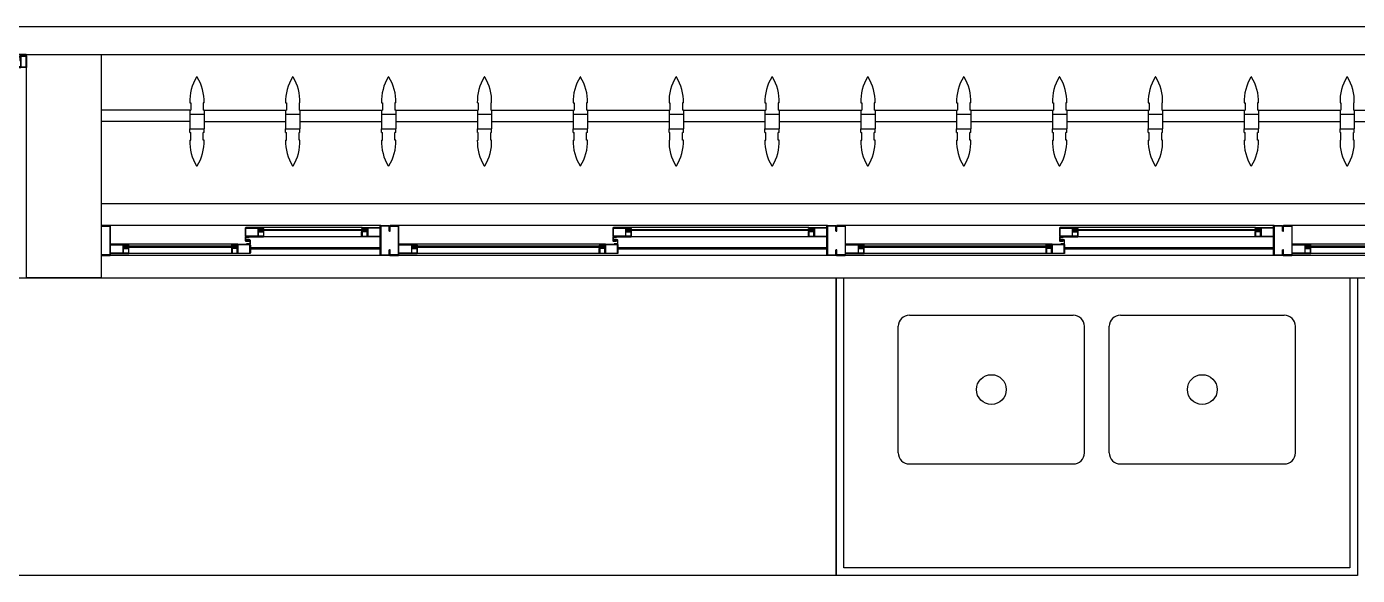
# Model space of a CAD drawing. Header units: millimetres. Extents: x 2128 to 2646, y 1972 to 2207.
# Drawn here: x 2396.461 to 2400.036, y 2052.165 to 2053.64 of the extents above; entities that cross this region are included whole.
import ezdxf

# ---------------------------------------------------------------- set-up
doc = ezdxf.new("R2010")
doc.units = ezdxf.units.MM
for name, color, linetype in [('AR-BANCADAS', 1, 'Continuous'), ('AR-BRISES', 1, 'Continuous'), ('AR-CALÇADA', 1, 'Continuous'), ('AR-ESQ', 1, 'Continuous'), ('AR-ESTC', 3, 'Continuous'), ('AR-PEITORIL', 1, 'Continuous'), ('BC- VISTA', 1, 'Continuous'), ('BC-CUBA', 1, 'Continuous'), ('BR-PAINEL', 1, 'Continuous'), ('BR-SUPORTE', 1, 'Continuous'), ('COZ1', 1, 'Continuous'), ('DT-ESQ-BAGUETE-C', 1, 'Continuous'), ('DT-ESQ-BAGUETE-V', 1, 'Continuous'), ('DT-ESQ-CHAPA DOBRADA-V', 1, 'Continuous'), ('DT-ESQ-PERFIL CADEIRA-C', 2, 'Continuous'), ('DT-ESQ-PERFIL CADEIRA-V', 2, 'Continuous'), ('DT-ESQ-PERFIL U SIMPLES-C', 2, 'Continuous'), ('DT-ESQ-PERFIL U-C', 2, 'Continuous'), ('DT-ESQ-PERFIL U-V', 1, 'Continuous'), ('DT-ESQ-VENEZIANA-C', 1, 'Continuous'), ('DT-ESQ-VENEZIANA-V', 1, 'Continuous'), ('DT-ESQ-VIDRO-C', 2, 'Continuous'), ('DT-TXTMOD', 1, 'Continuous'), ('ibio', 2, 'Continuous')]:
    doc.layers.add(name, color=color, linetype=linetype)
doc.styles.add('S10', font='simplex.shx', dxfattribs={"height": 0.1})

# ---------------------------------------------------------------- blocks, each defined once
blk = doc.blocks.new('EF40-P')
at = {"layer": 'DT-ESQ-BAGUETE-C', "ltscale": 0.1}
for points in [[(1.9015, -0.08), (1.915, -0.08), (1.915, -0.0785), (1.902, -0.0785, -0.414214), (1.9015, -0.078), (1.9015, -0.067, -0.414214), (1.902, -0.0665), (1.915, -0.0665), (1.915, -0.065), (1.9015, -0.065, 0.414214), (1.9, -0.0665), (1.9, -0.0785, 0.414214)], [(2.61, -0.08), (2.5965, -0.08), (2.5965, -0.0785), (2.6095, -0.0785, 0.414214), (2.61, -0.078), (2.61, -0.067, 0.414214), (2.6095, -0.0665), (2.5965, -0.0665), (2.5965, -0.065), (2.61, -0.065, -0.414214), (2.6115, -0.0665), (2.6115, -0.0785, -0.414214)], [(3.1015, -0.08), (3.115, -0.08), (3.115, -0.0785), (3.102, -0.0785, -0.414214), (3.1015, -0.078), (3.1015, -0.067, -0.414214), (3.102, -0.0665), (3.115, -0.0665), (3.115, -0.065), (3.1015, -0.065, 0.414214), (3.1, -0.0665), (3.1, -0.0785, 0.414214)], [(3.81, -0.08), (3.7965, -0.08), (3.7965, -0.0785), (3.8095, -0.0785, 0.414214), (3.81, -0.078), (3.81, -0.067, 0.414214), (3.8095, -0.0665), (3.7965, -0.0665), (3.7965, -0.065), (3.81, -0.065, -0.414214), (3.8115, -0.0665), (3.8115, -0.0785, -0.414214)], [(4.3015, -0.08), (4.315, -0.08), (4.315, -0.0785), (4.302, -0.0785, -0.414214), (4.3015, -0.078), (4.3015, -0.067, -0.414214), (4.302, -0.0665), (4.315, -0.0665), (4.315, -0.065), (4.3015, -0.065, 0.414214), (4.3, -0.0665), (4.3, -0.0785, 0.414214)], [(4.7975, -0.08), (4.784, -0.08), (4.784, -0.0785), (4.797, -0.0785, 0.414214), (4.7975, -0.078), (4.7975, -0.067, 0.414214), (4.797, -0.0665), (4.784, -0.0665), (4.784, -0.065), (4.7975, -0.065, -0.414214), (4.799, -0.0665), (4.799, -0.0785, -0.414214)], [(5.0765, -0.08), (5.09, -0.08), (5.09, -0.0785), (5.077, -0.0785, -0.414214), (5.0765, -0.078), (5.0765, -0.067, -0.414214), (5.077, -0.0665), (5.09, -0.0665), (5.09, -0.065), (5.0765, -0.065, 0.414214), (5.075, -0.0665), (5.075, -0.0785, 0.414214)], [(2.0485, -0.125), (2.035, -0.125), (2.035, -0.1235), (2.048, -0.1235, 0.414214), (2.0485, -0.123), (2.0485, -0.112, 0.414214), (2.048, -0.1115), (2.035, -0.1115), (2.035, -0.11), (2.0485, -0.11, -0.414214), (2.05, -0.1115), (2.05, -0.1235, -0.414214)], [(2.5265, -0.125), (2.54, -0.125), (2.54, -0.1235), (2.527, -0.1235, -0.414214), (2.5265, -0.123), (2.5265, -0.112, -0.414214), (2.527, -0.1115), (2.54, -0.1115), (2.54, -0.11), (2.5265, -0.11, 0.414214), (2.525, -0.1115), (2.525, -0.1235, 0.414214)], [(3.2485, -0.125), (3.235, -0.125), (3.235, -0.1235), (3.248, -0.1235, 0.414214), (3.2485, -0.123), (3.2485, -0.112, 0.414214), (3.248, -0.1115), (3.235, -0.1115), (3.235, -0.11), (3.2485, -0.11, -0.414214), (3.25, -0.1115), (3.25, -0.1235, -0.414214)], [(3.7265, -0.125), (3.74, -0.125), (3.74, -0.1235), (3.727, -0.1235, -0.414214), (3.7265, -0.123), (3.7265, -0.112, -0.414214), (3.727, -0.1115), (3.74, -0.1115), (3.74, -0.11), (3.7265, -0.11, 0.414214), (3.725, -0.1115), (3.725, -0.1235, 0.414214)], [(4.4485, -0.125), (4.435, -0.125), (4.435, -0.1235), (4.448, -0.1235, 0.414214), (4.4485, -0.123), (4.4485, -0.112, 0.414214), (4.448, -0.1115), (4.435, -0.1115), (4.435, -0.11), (4.4485, -0.11, -0.414214), (4.45, -0.1115), (4.45, -0.1235, -0.414214)], [(4.714, -0.125), (4.7275, -0.125), (4.7275, -0.1235), (4.7145, -0.1235, -0.414214), (4.714, -0.123), (4.714, -0.112, -0.414214), (4.7145, -0.1115), (4.7275, -0.1115), (4.7275, -0.11), (4.714, -0.11, 0.414214), (4.7125, -0.1115), (4.7125, -0.1235, 0.414214)]]:
    blk.add_lwpolyline(points, format="xyb", close=True, dxfattribs=at)
at = {"layer": 'DT-ESQ-BAGUETE-V', "ltscale": 0.1}
for p, q in [((1.41, -0.065), (1.9015, -0.065)), ((2.61, -0.065), (3.1015, -0.065)), ((3.81, -0.065), (4.3015, -0.065)), ((4.7975, -0.065), (5.0765, -0.065)), ((2.0485, -0.11), (2.5265, -0.11)), ((3.2485, -0.11), (3.7265, -0.11)), ((4.4485, -0.11), (4.714, -0.11))]:
    blk.add_line(p, q, dxfattribs=at)
at = {"layer": 'DT-ESQ-CHAPA DOBRADA-V', "ltscale": 0.1}
for p, q in [((2, -0.077), (2.5615, -0.077)), ((2, -0.08), (2.5615, -0.08)), ((3.2, -0.077), (3.7615, -0.077)), ((3.2, -0.08), (3.7615, -0.08)), ((4.4, -0.077), (4.749, -0.077)), ((4.4, -0.08), (4.749, -0.08))]:
    blk.add_line(p, q, dxfattribs=at)
at = {"layer": 'DT-ESQ-PERFIL CADEIRA-C', "ltscale": 0.1}
for p, q in [((1.95, -0.0885), (1.9015, -0.0885)), ((2.5635, -0.0885), (2.61, -0.0885)), ((3.15, -0.0885), (3.1015, -0.0885)), ((3.7635, -0.0885), (3.81, -0.0885)), ((4.35, -0.0885), (4.3015, -0.0885)), ((4.751, -0.0885), (4.7975, -0.0885)), ((5.125, -0.0885), (5.0765, -0.0885)), ((2, -0.1335), (2.0485, -0.1335)), ((2.573, -0.1335), (2.5265, -0.1335)), ((3.2, -0.1335), (3.2485, -0.1335)), ((3.773, -0.1335), (3.7265, -0.1335)), ((4.4, -0.1335), (4.4485, -0.1335)), ((4.7605, -0.1335), (4.714, -0.1335))]:
    blk.add_line(p, q, dxfattribs=at)
for points in [[(1.9015, -0.09), (1.95, -0.09), (1.95, -0.0885), (1.915, -0.0885, 0.198912), (1.9161, -0.0881, 0.198913), (1.9165, -0.087), (1.9165, -0.067, -0.414214), (1.917, -0.0665), (1.95, -0.0665), (1.95, -0.065), (1.9165, -0.065, 0.414214), (1.915, -0.0665), (1.915, -0.0785), (1.915, -0.08), (1.915, -0.087), (1.9015, -0.087, 1)], [(2.61, -0.087, -1), (2.61, -0.09), (2.5635, -0.09, -0.414214), (2.5615, -0.088), (2.5615, -0.067, -0.414214), (2.5635, -0.065), (2.595, -0.065, -0.414214), (2.5965, -0.0665), (2.5965, -0.087)], [(2.5965, -0.0885, -0.198913), (2.5954, -0.0881, -0.198913), (2.595, -0.087), (2.595, -0.067, 0.414214), (2.5945, -0.0665), (2.5635, -0.0665, 0.414214), (2.563, -0.067), (2.563, -0.088, 0.414214), (2.5635, -0.0885)], [(3.1015, -0.09), (3.15, -0.09), (3.15, -0.0885), (3.115, -0.0885, 0.198912), (3.1161, -0.0881, 0.198913), (3.1165, -0.087), (3.1165, -0.067, -0.414214), (3.117, -0.0665), (3.15, -0.0665), (3.15, -0.065), (3.1165, -0.065, 0.414214), (3.115, -0.0665), (3.115, -0.0785), (3.115, -0.08), (3.115, -0.087), (3.1015, -0.087, 1)], [(3.81, -0.087, -1), (3.81, -0.09), (3.7635, -0.09, -0.414214), (3.7615, -0.088), (3.7615, -0.067, -0.414214), (3.7635, -0.065), (3.795, -0.065, -0.414214), (3.7965, -0.0665), (3.7965, -0.087)], [(3.7965, -0.0885, -0.198913), (3.7954, -0.0881, -0.198913), (3.795, -0.087), (3.795, -0.067, 0.414214), (3.7945, -0.0665), (3.7635, -0.0665, 0.414214), (3.763, -0.067), (3.763, -0.088, 0.414214), (3.7635, -0.0885)], [(4.3015, -0.09), (4.35, -0.09), (4.35, -0.0885), (4.315, -0.0885, 0.198912), (4.3161, -0.0881, 0.198913), (4.3165, -0.087), (4.3165, -0.067, -0.414214), (4.317, -0.0665), (4.35, -0.0665), (4.35, -0.065), (4.3165, -0.065, 0.414214), (4.315, -0.0665), (4.315, -0.0785), (4.315, -0.08), (4.315, -0.087), (4.3015, -0.087, 1)], [(4.7975, -0.087, -1), (4.7975, -0.09), (4.751, -0.09, -0.414214), (4.749, -0.088), (4.749, -0.067, -0.414214), (4.751, -0.065), (4.7825, -0.065, -0.414214), (4.784, -0.0665), (4.784, -0.087)], [(4.784, -0.0885, -0.198913), (4.7829, -0.0881, -0.198913), (4.7825, -0.087), (4.7825, -0.067, 0.414214), (4.782, -0.0665), (4.751, -0.0665, 0.414214), (4.7505, -0.067), (4.7505, -0.088, 0.414214), (4.751, -0.0885)], [(5.0765, -0.09), (5.125, -0.09), (5.125, -0.0885), (5.09, -0.0885, 0.198912), (5.0911, -0.0881, 0.198913), (5.0915, -0.087), (5.0915, -0.067, -0.414214), (5.092, -0.0665), (5.125, -0.0665), (5.125, -0.065), (5.0915, -0.065, 0.414214), (5.09, -0.0665), (5.09, -0.0785), (5.09, -0.08), (5.09, -0.087), (5.0765, -0.087, 1)], [(2.0485, -0.135), (2, -0.135), (2, -0.1335), (2.035, -0.1335, -0.198912), (2.0339, -0.1331, -0.198913), (2.0335, -0.132), (2.0335, -0.112, 0.414214), (2.033, -0.1115), (2, -0.1115), (2, -0.11), (2.0335, -0.11, -0.414214), (2.035, -0.1115), (2.035, -0.1235), (2.035, -0.125), (2.035, -0.132), (2.0485, -0.132, -1)], [(2.5265, -0.132, 1), (2.5265, -0.135), (2.573, -0.135, 0.414214), (2.575, -0.133), (2.575, -0.112, 0.414214), (2.573, -0.11), (2.5415, -0.11, 0.414214), (2.54, -0.1115), (2.54, -0.132)], [(2.54, -0.1335, 0.198913), (2.5411, -0.1331, 0.198913), (2.5415, -0.132), (2.5415, -0.112, -0.414214), (2.542, -0.1115), (2.573, -0.1115, -0.414214), (2.5735, -0.112), (2.5735, -0.133, -0.414214), (2.573, -0.1335)], [(3.2485, -0.135), (3.2, -0.135), (3.2, -0.1335), (3.235, -0.1335, -0.198912), (3.2339, -0.1331, -0.198913), (3.2335, -0.132), (3.2335, -0.112, 0.414214), (3.233, -0.1115), (3.2, -0.1115), (3.2, -0.11), (3.2335, -0.11, -0.414214), (3.235, -0.1115), (3.235, -0.1235), (3.235, -0.125), (3.235, -0.132), (3.2485, -0.132, -1)], [(3.7265, -0.132, 1), (3.7265, -0.135), (3.773, -0.135, 0.414214), (3.775, -0.133), (3.775, -0.112, 0.414214), (3.773, -0.11), (3.7415, -0.11, 0.414214), (3.74, -0.1115), (3.74, -0.132)], [(3.74, -0.1335, 0.198913), (3.7411, -0.1331, 0.198913), (3.7415, -0.132), (3.7415, -0.112, -0.414214), (3.742, -0.1115), (3.773, -0.1115, -0.414214), (3.7735, -0.112), (3.7735, -0.133, -0.414214), (3.773, -0.1335)], [(4.4485, -0.135), (4.4, -0.135), (4.4, -0.1335), (4.435, -0.1335, -0.198912), (4.4339, -0.1331, -0.198913), (4.4335, -0.132), (4.4335, -0.112, 0.414214), (4.433, -0.1115), (4.4, -0.1115), (4.4, -0.11), (4.4335, -0.11, -0.414214), (4.435, -0.1115), (4.435, -0.1235), (4.435, -0.125), (4.435, -0.132), (4.4485, -0.132, -1)], [(4.714, -0.132, 1), (4.714, -0.135), (4.7605, -0.135, 0.414214), (4.7625, -0.133), (4.7625, -0.112, 0.414214), (4.7605, -0.11), (4.729, -0.11, 0.414214), (4.7275, -0.1115), (4.7275, -0.132)], [(4.7275, -0.1335, 0.198913), (4.7286, -0.1331, 0.198913), (4.729, -0.132), (4.729, -0.112, -0.414214), (4.7295, -0.1115), (4.7605, -0.1115, -0.414214), (4.761, -0.112), (4.761, -0.133, -0.414214), (4.7605, -0.1335)]]:
    blk.add_lwpolyline(points, format="xyb", close=True, dxfattribs=at)
at = {"layer": 'DT-ESQ-PERFIL CADEIRA-V', "ltscale": 0.1}
for p, q in [((1.395, -0.09), (1.9015, -0.09)), ((2.595, -0.09), (3.1015, -0.09)), ((3.795, -0.09), (4.3015, -0.09)), ((4.7825, -0.09), (5.0765, -0.09)), ((2.0485, -0.135), (2.5265, -0.135)), ((3.2485, -0.135), (3.7265, -0.135)), ((4.4485, -0.135), (4.714, -0.135))]:
    blk.add_line(p, q, dxfattribs=at)
at = {"layer": 'DT-ESQ-PERFIL U SIMPLES-C', "ltscale": 0.1}
for points in [[(2.5635, -0.102), (2.5715, -0.102), (2.5715, -0.1005), (2.5635, -0.1005, -0.414214), (2.563, -0.1), (2.563, -0.092, -0.414214), (2.5635, -0.0915), (2.5715, -0.0915), (2.5715, -0.09), (2.5635, -0.09, 0.414214), (2.5615, -0.092), (2.5615, -0.1, 0.414214)], [(2.573, -0.098), (2.565, -0.098), (2.565, -0.0995), (2.573, -0.0995, -0.414214), (2.5735, -0.1), (2.5735, -0.108, -0.414214), (2.573, -0.1085), (2.565, -0.1085), (2.565, -0.11), (2.573, -0.11, 0.414214), (2.575, -0.108), (2.575, -0.1, 0.414214)], [(3.7635, -0.102), (3.7715, -0.102), (3.7715, -0.1005), (3.7635, -0.1005, -0.414214), (3.763, -0.1), (3.763, -0.092, -0.414214), (3.7635, -0.0915), (3.7715, -0.0915), (3.7715, -0.09), (3.7635, -0.09, 0.414214), (3.7615, -0.092), (3.7615, -0.1, 0.414214)], [(3.773, -0.098), (3.765, -0.098), (3.765, -0.0995), (3.773, -0.0995, -0.414214), (3.7735, -0.1), (3.7735, -0.108, -0.414214), (3.773, -0.1085), (3.765, -0.1085), (3.765, -0.11), (3.773, -0.11, 0.414214), (3.775, -0.108), (3.775, -0.1, 0.414214)], [(4.751, -0.102), (4.759, -0.102), (4.759, -0.1005), (4.751, -0.1005, -0.414214), (4.7505, -0.1), (4.7505, -0.092, -0.414214), (4.751, -0.0915), (4.759, -0.0915), (4.759, -0.09), (4.751, -0.09, 0.414214), (4.749, -0.092), (4.749, -0.1, 0.414214)], [(4.7605, -0.098), (4.7525, -0.098), (4.7525, -0.0995), (4.7605, -0.0995, -0.414214), (4.761, -0.1), (4.761, -0.108, -0.414214), (4.7605, -0.1085), (4.7525, -0.1085), (4.7525, -0.11), (4.7605, -0.11, 0.414214), (4.7625, -0.108), (4.7625, -0.1, 0.414214)]]:
    blk.add_lwpolyline(points, format="xyb", close=True, dxfattribs=at)
at = {"layer": 'DT-ESQ-PERFIL U-C', "ltscale": 0.1}
for points in [[(1.975, -0.0615, 0.414214), (1.9735, -0.06), (1.9515, -0.06, 0.414214), (1.95, -0.0615), (1.95, -0.1385, 0.414214), (1.9515, -0.14), (1.9735, -0.14, 0.414214), (1.975, -0.1385), (1.975, -0.125), (1.9735, -0.125), (1.9735, -0.138, -0.414214), (1.973, -0.1385), (1.952, -0.1385, -0.414214), (1.9515, -0.138), (1.9515, -0.062, -0.414214), (1.952, -0.0615), (1.973, -0.0615, -0.414214), (1.9735, -0.062), (1.9735, -0.075), (1.975, -0.075)], [(1.975, -0.0615, -0.414214), (1.9765, -0.06), (1.9985, -0.06, -0.414214), (2, -0.0615), (2, -0.1385, -0.414214), (1.9985, -0.14), (1.9765, -0.14, -0.414214), (1.975, -0.1385), (1.975, -0.125), (1.9765, -0.125), (1.9765, -0.138, 0.414214), (1.977, -0.1385), (1.998, -0.1385, 0.414214), (1.9985, -0.138), (1.9985, -0.062, 0.414214), (1.998, -0.0615), (1.977, -0.0615, 0.414214), (1.9765, -0.062), (1.9765, -0.075), (1.975, -0.075)], [(3.175, -0.0615, 0.414214), (3.1735, -0.06), (3.1515, -0.06, 0.414214), (3.15, -0.0615), (3.15, -0.1385, 0.414214), (3.1515, -0.14), (3.1735, -0.14, 0.414214), (3.175, -0.1385), (3.175, -0.125), (3.1735, -0.125), (3.1735, -0.138, -0.414214), (3.173, -0.1385), (3.152, -0.1385, -0.414214), (3.1515, -0.138), (3.1515, -0.062, -0.414214), (3.152, -0.0615), (3.173, -0.0615, -0.414214), (3.1735, -0.062), (3.1735, -0.075), (3.175, -0.075)], [(3.175, -0.0615, -0.414214), (3.1765, -0.06), (3.1985, -0.06, -0.414214), (3.2, -0.0615), (3.2, -0.1385, -0.414214), (3.1985, -0.14), (3.1765, -0.14, -0.414214), (3.175, -0.1385), (3.175, -0.125), (3.1765, -0.125), (3.1765, -0.138, 0.414214), (3.177, -0.1385), (3.198, -0.1385, 0.414214), (3.1985, -0.138), (3.1985, -0.062, 0.414214), (3.198, -0.0615), (3.177, -0.0615, 0.414214), (3.1765, -0.062), (3.1765, -0.075), (3.175, -0.075)], [(4.375, -0.0615, 0.414214), (4.3735, -0.06), (4.3515, -0.06, 0.414214), (4.35, -0.0615), (4.35, -0.1385, 0.414214), (4.3515, -0.14), (4.3735, -0.14, 0.414214), (4.375, -0.1385), (4.375, -0.125), (4.3735, -0.125), (4.3735, -0.138, -0.414214), (4.373, -0.1385), (4.352, -0.1385, -0.414214), (4.3515, -0.138), (4.3515, -0.062, -0.414214), (4.352, -0.0615), (4.373, -0.0615, -0.414214), (4.3735, -0.062), (4.3735, -0.075), (4.375, -0.075)], [(4.375, -0.0615, -0.414214), (4.3765, -0.06), (4.3985, -0.06, -0.414214), (4.4, -0.0615), (4.4, -0.1385, -0.414214), (4.3985, -0.14), (4.3765, -0.14, -0.414214), (4.375, -0.1385), (4.375, -0.125), (4.3765, -0.125), (4.3765, -0.138, 0.414214), (4.377, -0.1385), (4.398, -0.1385, 0.414214), (4.3985, -0.138), (4.3985, -0.062, 0.414214), (4.398, -0.0615), (4.377, -0.0615, 0.414214), (4.3765, -0.062), (4.3765, -0.075), (4.375, -0.075)], [(5.15, -0.0615, 0.414214), (5.1485, -0.06), (5.1265, -0.06, 0.414214), (5.125, -0.0615), (5.125, -0.1385, 0.414214), (5.1265, -0.14), (5.1485, -0.14, 0.414214), (5.15, -0.1385), (5.15, -0.125), (5.1485, -0.125), (5.1485, -0.138, -0.414214), (5.148, -0.1385), (5.127, -0.1385, -0.414214), (5.1265, -0.138), (5.1265, -0.062, -0.414214), (5.127, -0.0615), (5.148, -0.0615, -0.414214), (5.1485, -0.062), (5.1485, -0.075), (5.15, -0.075)]]:
    blk.add_lwpolyline(points, format="xyb", close=True, dxfattribs=at)
at = {"layer": 'DT-ESQ-PERFIL U-V', "ltscale": 0.1}
for p, q in [((0.7985, -0.06), (1.9515, -0.06)), ((1.9985, -0.06), (3.1515, -0.06)), ((3.1985, -0.06), (4.3515, -0.06)), ((4.3985, -0.06), (5.1265, -0.06)), ((0.7985, -0.14), (1.9515, -0.14)), ((1.9985, -0.14), (3.1515, -0.14)), ((3.1985, -0.14), (4.3515, -0.14)), ((4.3985, -0.14), (5.1265, -0.14))]:
    blk.add_line(p, q, dxfattribs=at)
at = {"layer": 'DT-ESQ-VIDRO-C', "ltscale": 0.1}
for points in [[(1.9125, -0.085), (1.9125, -0.082), (1.399, -0.082), (1.399, -0.085)], [(3.1125, -0.085), (3.1125, -0.082), (2.599, -0.082), (2.599, -0.085)], [(4.3125, -0.085), (4.3125, -0.082), (3.799, -0.082), (3.799, -0.085)], [(5.0875, -0.085), (5.0875, -0.082), (4.7865, -0.082), (4.7865, -0.085)], [(2.038, -0.13), (2.038, -0.127), (2.537, -0.127), (2.537, -0.13)], [(3.238, -0.13), (3.238, -0.127), (3.737, -0.127), (3.737, -0.13)], [(4.438, -0.13), (4.438, -0.127), (4.7245, -0.127), (4.7245, -0.13)]]:
    blk.add_lwpolyline(points, close=True, dxfattribs=at)
at = {"layer": 'DT-TXTMOD', "ltscale": 0.1, "style": 'S10', "flags": 3}
for tag, p in [('M01', (0.025, -0.28)), ('M02', (0.3253, -0.28)), ('M03', (0.627, -0.28)), ('M04', (0.9288, -0.28)), ('M05', (1.2306, -0.28)), ('M06', (1.5323, -0.28)), ('M07', (1.8341, -0.28)), ('M08', (2.1359, -0.28)), ('M09', (2.4376, -0.28)), ('M10', (2.7394, -0.28)), ('M11', (3.0412, -0.28)), ('M12', (3.3429, -0.28)), ('M13', (3.6447, -0.28)), ('M14', (3.9464, -0.28)), ('M15', (4.2482, -0.28)), ('M16', (4.55, -0.28)), ('M17', (4.8517, -0.28))]:
    blk.add_attdef(tag, p, '', height=0.1, dxfattribs=at)
blk = doc.blocks.new('BR-MODULO8')
at = {"layer": 'BR-PAINEL'}
for p, q in [((-4.9117, 0.27), (-4.9092, 0.27)), ((-4.9092, 0.27), (-4.9092, 0.25)), ((-4.8758, 0.27), (-4.8758, 0.25)), ((-4.8733, 0.27), (-4.8758, 0.27)), ((-4.6542, 0.27), (-4.6517, 0.27)), ((-4.6517, 0.27), (-4.6517, 0.25)), ((-4.6183, 0.27), (-4.6183, 0.25)), ((-4.6158, 0.27), (-4.6183, 0.27)), ((-4.3967, 0.27), (-4.3942, 0.27)), ((-4.3942, 0.27), (-4.3942, 0.25)), ((-4.3608, 0.27), (-4.3608, 0.25)), ((-4.3583, 0.27), (-4.3608, 0.27)), ((-4.1392, 0.27), (-4.1367, 0.27)), ((-4.1367, 0.27), (-4.1367, 0.25)), ((-4.1033, 0.27), (-4.1033, 0.25)), ((-4.1008, 0.27), (-4.1033, 0.27)), ((-3.8817, 0.27), (-3.8792, 0.27)), ((-3.8792, 0.27), (-3.8792, 0.25)), ((-3.8458, 0.27), (-3.8458, 0.25)), ((-3.8433, 0.27), (-3.8458, 0.27)), ((-3.6242, 0.27), (-3.6217, 0.27)), ((-3.6217, 0.27), (-3.6217, 0.25)), ((-3.5883, 0.27), (-3.5883, 0.25)), ((-3.5858, 0.27), (-3.5883, 0.27)), ((-3.3667, 0.27), (-3.3642, 0.27)), ((-3.3642, 0.27), (-3.3642, 0.25)), ((-3.3308, 0.27), (-3.3308, 0.25)), ((-3.3283, 0.27), (-3.3308, 0.27)), ((-3.1092, 0.27), (-3.1067, 0.27)), ((-3.1067, 0.27), (-3.1067, 0.25)), ((-3.0733, 0.27), (-3.0733, 0.25)), ((-3.0708, 0.27), (-3.0733, 0.27)), ((-2.8517, 0.27), (-2.8492, 0.27)), ((-2.8492, 0.27), (-2.8492, 0.25)), ((-2.8158, 0.27), (-2.8158, 0.25)), ((-2.8133, 0.27), (-2.8158, 0.27)), ((-2.5942, 0.27), (-2.5917, 0.27)), ((-2.5917, 0.27), (-2.5917, 0.25)), ((-2.5583, 0.27), (-2.5583, 0.25)), ((-2.5558, 0.27), (-2.5583, 0.27)), ((-2.3367, 0.27), (-2.3342, 0.27)), ((-2.3342, 0.27), (-2.3342, 0.25)), ((-2.3008, 0.27), (-2.3008, 0.25)), ((-2.2983, 0.27), (-2.3008, 0.27)), ((-2.0792, 0.27), (-2.0767, 0.27)), ((-2.0767, 0.27), (-2.0767, 0.25)), ((-2.0433, 0.27), (-2.0433, 0.25)), ((-2.0408, 0.27), (-2.0433, 0.27)), ((-1.8217, 0.27), (-1.8192, 0.27)), ((-1.8192, 0.27), (-1.8192, 0.25)), ((-1.7858, 0.27), (-1.7858, 0.25)), ((-1.7833, 0.27), (-1.7858, 0.27)), ((-4.9117, 0.25), (-4.9117, 0.24)), ((-4.9117, 0.25), (-4.9092, 0.25)), ((-4.9117, 0.24), (-4.8733, 0.24)), ((-4.9117, 0.24), (-4.9117, 0.2)), ((-4.8733, 0.25), (-4.8758, 0.25)), ((-4.8733, 0.25), (-4.8733, 0.24)), ((-4.8733, 0.24), (-4.8733, 0.2)), ((-4.6542, 0.25), (-4.6542, 0.24)), ((-4.6542, 0.25), (-4.6517, 0.25)), ((-4.6542, 0.24), (-4.6158, 0.24)), ((-4.6542, 0.24), (-4.6542, 0.2)), ((-4.6158, 0.25), (-4.6183, 0.25)), ((-4.6158, 0.25), (-4.6158, 0.24)), ((-4.6158, 0.24), (-4.6158, 0.2)), ((-4.3967, 0.25), (-4.3967, 0.24)), ((-4.3967, 0.25), (-4.3942, 0.25)), ((-4.3967, 0.24), (-4.3583, 0.24)), ((-4.3967, 0.24), (-4.3967, 0.2)), ((-4.3583, 0.25), (-4.3608, 0.25)), ((-4.3583, 0.25), (-4.3583, 0.24)), ((-4.3583, 0.24), (-4.3583, 0.2)), ((-4.1392, 0.25), (-4.1392, 0.24)), ((-4.1392, 0.25), (-4.1367, 0.25)), ((-4.1392, 0.24), (-4.1008, 0.24)), ((-4.1392, 0.24), (-4.1392, 0.2)), ((-4.1008, 0.25), (-4.1033, 0.25)), ((-4.1008, 0.25), (-4.1008, 0.24)), ((-4.1008, 0.24), (-4.1008, 0.2)), ((-3.8817, 0.25), (-3.8817, 0.24)), ((-3.8817, 0.25), (-3.8792, 0.25)), ((-3.8817, 0.24), (-3.8433, 0.24)), ((-3.8817, 0.24), (-3.8817, 0.2)), ((-3.8433, 0.25), (-3.8458, 0.25)), ((-3.8433, 0.25), (-3.8433, 0.24)), ((-3.8433, 0.24), (-3.8433, 0.2)), ((-3.6242, 0.25), (-3.6242, 0.24)), ((-3.6242, 0.25), (-3.6217, 0.25)), ((-3.6242, 0.24), (-3.5858, 0.24)), ((-3.6242, 0.24), (-3.6242, 0.2)), ((-3.5858, 0.25), (-3.5883, 0.25)), ((-3.5858, 0.25), (-3.5858, 0.24)), ((-3.5858, 0.24), (-3.5858, 0.2)), ((-3.3667, 0.25), (-3.3667, 0.24)), ((-3.3667, 0.25), (-3.3642, 0.25)), ((-3.3667, 0.24), (-3.3283, 0.24)), ((-3.3667, 0.24), (-3.3667, 0.2)), ((-3.3283, 0.25), (-3.3308, 0.25)), ((-3.3283, 0.25), (-3.3283, 0.24)), ((-3.3283, 0.24), (-3.3283, 0.2)), ((-3.1092, 0.25), (-3.1092, 0.24)), ((-3.1092, 0.25), (-3.1067, 0.25)), ((-3.1092, 0.24), (-3.0708, 0.24)), ((-3.1092, 0.24), (-3.1092, 0.2)), ((-3.0708, 0.25), (-3.0733, 0.25)), ((-3.0708, 0.25), (-3.0708, 0.24)), ((-3.0708, 0.24), (-3.0708, 0.2)), ((-2.8517, 0.25), (-2.8517, 0.24)), ((-2.8517, 0.25), (-2.8492, 0.25)), ((-2.8517, 0.24), (-2.8133, 0.24)), ((-2.8517, 0.24), (-2.8517, 0.2)), ((-2.8133, 0.25), (-2.8158, 0.25)), ((-2.8133, 0.25), (-2.8133, 0.24)), ((-2.8133, 0.24), (-2.8133, 0.2)), ((-2.5942, 0.25), (-2.5942, 0.24)), ((-2.5942, 0.25), (-2.5917, 0.25)), ((-2.5942, 0.24), (-2.5558, 0.24)), ((-2.5942, 0.24), (-2.5942, 0.2)), ((-2.5558, 0.25), (-2.5583, 0.25)), ((-2.5558, 0.25), (-2.5558, 0.24)), ((-2.5558, 0.24), (-2.5558, 0.2)), ((-2.3367, 0.25), (-2.3367, 0.24)), ((-2.3367, 0.25), (-2.3342, 0.25)), ((-2.3367, 0.24), (-2.2983, 0.24)), ((-2.3367, 0.24), (-2.3367, 0.2)), ((-2.2983, 0.25), (-2.3008, 0.25)), ((-2.2983, 0.25), (-2.2983, 0.24)), ((-2.2983, 0.24), (-2.2983, 0.2)), ((-2.0792, 0.25), (-2.0792, 0.24)), ((-2.0792, 0.25), (-2.0767, 0.25)), ((-2.0792, 0.24), (-2.0408, 0.24)), ((-2.0792, 0.24), (-2.0792, 0.2)), ((-2.0408, 0.25), (-2.0433, 0.25)), ((-2.0408, 0.25), (-2.0408, 0.24)), ((-2.0408, 0.24), (-2.0408, 0.2)), ((-1.8217, 0.25), (-1.8217, 0.24)), ((-1.8217, 0.25), (-1.8192, 0.25)), ((-1.8217, 0.24), (-1.7833, 0.24)), ((-1.8217, 0.24), (-1.8217, 0.2)), ((-1.7833, 0.25), (-1.7858, 0.25)), ((-1.7833, 0.25), (-1.7833, 0.24)), ((-1.7833, 0.24), (-1.7833, 0.2)), ((-4.9117, 0.2), (-4.8733, 0.2)), ((-4.9117, 0.19), (-4.9117, 0.2)), ((-4.9117, 0.19), (-4.9092, 0.19)), ((-4.9092, 0.17), (-4.9092, 0.19)), ((-4.8733, 0.19), (-4.8758, 0.19)), ((-4.8758, 0.17), (-4.8758, 0.19)), ((-4.8733, 0.19), (-4.8733, 0.2)), ((-4.6542, 0.2), (-4.6158, 0.2)), ((-4.6542, 0.19), (-4.6542, 0.2)), ((-4.6542, 0.19), (-4.6517, 0.19)), ((-4.6517, 0.17), (-4.6517, 0.19)), ((-4.6158, 0.19), (-4.6183, 0.19)), ((-4.6183, 0.17), (-4.6183, 0.19)), ((-4.6158, 0.19), (-4.6158, 0.2)), ((-4.3967, 0.2), (-4.3583, 0.2)), ((-4.3967, 0.19), (-4.3967, 0.2)), ((-4.3967, 0.19), (-4.3942, 0.19)), ((-4.3942, 0.17), (-4.3942, 0.19)), ((-4.3583, 0.19), (-4.3608, 0.19)), ((-4.3608, 0.17), (-4.3608, 0.19)), ((-4.3583, 0.19), (-4.3583, 0.2)), ((-4.1392, 0.2), (-4.1008, 0.2)), ((-4.1392, 0.19), (-4.1392, 0.2)), ((-4.1392, 0.19), (-4.1367, 0.19)), ((-4.1367, 0.17), (-4.1367, 0.19)), ((-4.1008, 0.19), (-4.1033, 0.19)), ((-4.1033, 0.17), (-4.1033, 0.19)), ((-4.1008, 0.19), (-4.1008, 0.2)), ((-3.8817, 0.2), (-3.8433, 0.2)), ((-3.8817, 0.19), (-3.8817, 0.2)), ((-3.8817, 0.19), (-3.8792, 0.19)), ((-3.8792, 0.17), (-3.8792, 0.19)), ((-3.8433, 0.19), (-3.8458, 0.19)), ((-3.8458, 0.17), (-3.8458, 0.19)), ((-3.8433, 0.19), (-3.8433, 0.2)), ((-3.6242, 0.2), (-3.5858, 0.2)), ((-3.6242, 0.19), (-3.6242, 0.2)), ((-3.6242, 0.19), (-3.6217, 0.19)), ((-3.6217, 0.17), (-3.6217, 0.19)), ((-3.5858, 0.19), (-3.5883, 0.19)), ((-3.5883, 0.17), (-3.5883, 0.19)), ((-3.5858, 0.19), (-3.5858, 0.2)), ((-3.3667, 0.2), (-3.3283, 0.2)), ((-3.3667, 0.19), (-3.3667, 0.2)), ((-3.3667, 0.19), (-3.3642, 0.19)), ((-3.3642, 0.17), (-3.3642, 0.19)), ((-3.3283, 0.19), (-3.3308, 0.19)), ((-3.3308, 0.17), (-3.3308, 0.19)), ((-3.3283, 0.19), (-3.3283, 0.2)), ((-3.1092, 0.2), (-3.0708, 0.2)), ((-3.1092, 0.19), (-3.1092, 0.2)), ((-3.1092, 0.19), (-3.1067, 0.19)), ((-3.1067, 0.17), (-3.1067, 0.19)), ((-3.0708, 0.19), (-3.0733, 0.19)), ((-3.0733, 0.17), (-3.0733, 0.19)), ((-3.0708, 0.19), (-3.0708, 0.2)), ((-2.8517, 0.2), (-2.8133, 0.2)), ((-2.8517, 0.19), (-2.8517, 0.2)), ((-2.8517, 0.19), (-2.8492, 0.19)), ((-2.8492, 0.17), (-2.8492, 0.19)), ((-2.8133, 0.19), (-2.8158, 0.19)), ((-2.8158, 0.17), (-2.8158, 0.19)), ((-2.8133, 0.19), (-2.8133, 0.2)), ((-2.5942, 0.2), (-2.5558, 0.2)), ((-2.5942, 0.19), (-2.5942, 0.2)), ((-2.5942, 0.19), (-2.5917, 0.19)), ((-2.5917, 0.17), (-2.5917, 0.19)), ((-2.5558, 0.19), (-2.5583, 0.19)), ((-2.5583, 0.17), (-2.5583, 0.19)), ((-2.5558, 0.19), (-2.5558, 0.2)), ((-2.3367, 0.2), (-2.2983, 0.2)), ((-2.3367, 0.19), (-2.3367, 0.2)), ((-2.3367, 0.19), (-2.3342, 0.19)), ((-2.3342, 0.17), (-2.3342, 0.19)), ((-2.2983, 0.19), (-2.3008, 0.19)), ((-2.3008, 0.17), (-2.3008, 0.19)), ((-2.2983, 0.19), (-2.2983, 0.2)), ((-2.0792, 0.2), (-2.0408, 0.2)), ((-2.0792, 0.19), (-2.0792, 0.2)), ((-2.0792, 0.19), (-2.0767, 0.19)), ((-2.0767, 0.17), (-2.0767, 0.19)), ((-2.0408, 0.19), (-2.0433, 0.19)), ((-2.0433, 0.17), (-2.0433, 0.19)), ((-2.0408, 0.19), (-2.0408, 0.2)), ((-1.8217, 0.2), (-1.7833, 0.2)), ((-1.8217, 0.19), (-1.8217, 0.2)), ((-1.8217, 0.19), (-1.8192, 0.19)), ((-1.8192, 0.17), (-1.8192, 0.19)), ((-1.7833, 0.19), (-1.7858, 0.19)), ((-1.7858, 0.17), (-1.7858, 0.19)), ((-1.7833, 0.19), (-1.7833, 0.2)), ((-4.9117, 0.17), (-4.9092, 0.17)), ((-4.8733, 0.17), (-4.8758, 0.17)), ((-4.6542, 0.17), (-4.6517, 0.17)), ((-4.6158, 0.17), (-4.6183, 0.17)), ((-4.3967, 0.17), (-4.3942, 0.17)), ((-4.3583, 0.17), (-4.3608, 0.17)), ((-4.1392, 0.17), (-4.1367, 0.17)), ((-4.1008, 0.17), (-4.1033, 0.17)), ((-3.8817, 0.17), (-3.8792, 0.17)), ((-3.8433, 0.17), (-3.8458, 0.17)), ((-3.6242, 0.17), (-3.6217, 0.17)), ((-3.5858, 0.17), (-3.5883, 0.17)), ((-3.3667, 0.17), (-3.3642, 0.17)), ((-3.3283, 0.17), (-3.3308, 0.17)), ((-3.1092, 0.17), (-3.1067, 0.17)), ((-3.0708, 0.17), (-3.0733, 0.17)), ((-2.8517, 0.17), (-2.8492, 0.17)), ((-2.8133, 0.17), (-2.8158, 0.17)), ((-2.5942, 0.17), (-2.5917, 0.17)), ((-2.5558, 0.17), (-2.5583, 0.17)), ((-2.3367, 0.17), (-2.3342, 0.17)), ((-2.2983, 0.17), (-2.3008, 0.17)), ((-2.0792, 0.17), (-2.0767, 0.17)), ((-2.0408, 0.17), (-2.0433, 0.17)), ((-1.8217, 0.17), (-1.8192, 0.17)), ((-1.7833, 0.17), (-1.7858, 0.17))]:
    blk.add_line(p, q, dxfattribs=at)
for centre, radius, start, end in [((-4.7867, 0.2739), 0.1251, 148.4721, 181.772), ((-4.8925, 0.3387), 0.001, 37.1012, 142.8988), ((-4.9983, 0.2739), 0.1251, 358.228, 31.5279), ((-4.5292, 0.2739), 0.1251, 148.4721, 181.772), ((-4.635, 0.3387), 0.001, 37.1012, 142.8988), ((-4.7408, 0.2739), 0.1251, 358.228, 31.5279), ((-4.2717, 0.2739), 0.1251, 148.4721, 181.772), ((-4.3775, 0.3387), 0.001, 37.1012, 142.8988), ((-4.4833, 0.2739), 0.1251, 358.228, 31.5279), ((-4.0142, 0.2739), 0.1251, 148.4721, 181.772), ((-4.12, 0.3387), 0.001, 37.1012, 142.8988), ((-4.2258, 0.2739), 0.1251, 358.228, 31.5279), ((-3.7567, 0.2739), 0.1251, 148.4721, 181.772), ((-3.8625, 0.3387), 0.001, 37.1012, 142.8988), ((-3.9683, 0.2739), 0.1251, 358.228, 31.5279), ((-3.4992, 0.2739), 0.1251, 148.4721, 181.772), ((-3.605, 0.3387), 0.001, 37.1012, 142.8988), ((-3.7108, 0.2739), 0.1251, 358.228, 31.5279), ((-3.2417, 0.2739), 0.1251, 148.4721, 181.772), ((-3.3475, 0.3387), 0.001, 37.1012, 142.8988), ((-3.4533, 0.2739), 0.1251, 358.228, 31.5279), ((-2.9842, 0.2739), 0.1251, 148.4721, 181.772), ((-3.09, 0.3387), 0.001, 37.1012, 142.8988), ((-3.1958, 0.2739), 0.1251, 358.228, 31.5279), ((-2.7267, 0.2739), 0.1251, 148.4721, 181.772), ((-2.8325, 0.3387), 0.001, 37.1012, 142.8988), ((-2.9383, 0.2739), 0.1251, 358.228, 31.5279), ((-2.4692, 0.2739), 0.1251, 148.4721, 181.772), ((-2.575, 0.3387), 0.001, 37.1012, 142.8988), ((-2.6808, 0.2739), 0.1251, 358.228, 31.5279), ((-2.2117, 0.2739), 0.1251, 148.4721, 181.772), ((-2.3175, 0.3387), 0.001, 37.1012, 142.8988), ((-2.4233, 0.2739), 0.1251, 358.228, 31.5279), ((-1.9542, 0.2739), 0.1251, 148.4721, 181.772), ((-2.06, 0.3387), 0.001, 37.1012, 142.8988), ((-2.1658, 0.2739), 0.1251, 358.228, 31.5279), ((-1.6967, 0.2739), 0.1251, 148.4721, 181.772), ((-1.8025, 0.3387), 0.001, 37.1012, 142.8988), ((-1.9083, 0.2739), 0.1251, 358.228, 31.5279), ((-4.7867, 0.1661), 0.1251, 178.228, 211.5279), ((-4.9983, 0.1661), 0.1251, 328.4721, 1.772), ((-4.5292, 0.1661), 0.1251, 178.228, 211.5279), ((-4.7408, 0.1661), 0.1251, 328.4721, 1.772), ((-4.2717, 0.1661), 0.1251, 178.228, 211.5279), ((-4.4833, 0.1661), 0.1251, 328.4721, 1.772), ((-4.0142, 0.1661), 0.1251, 178.228, 211.5279), ((-4.2258, 0.1661), 0.1251, 328.4721, 1.772), ((-3.7567, 0.1661), 0.1251, 178.228, 211.5279), ((-3.9683, 0.1661), 0.1251, 328.4721, 1.772), ((-3.4992, 0.1661), 0.1251, 178.228, 211.5279), ((-3.7108, 0.1661), 0.1251, 328.4721, 1.772), ((-3.2417, 0.1661), 0.1251, 178.228, 211.5279), ((-3.4533, 0.1661), 0.1251, 328.4721, 1.772), ((-2.9842, 0.1661), 0.1251, 178.228, 211.5279), ((-3.1958, 0.1661), 0.1251, 328.4721, 1.772), ((-2.7267, 0.1661), 0.1251, 178.228, 211.5279), ((-2.9383, 0.1661), 0.1251, 328.4721, 1.772), ((-2.4692, 0.1661), 0.1251, 178.228, 211.5279), ((-2.6808, 0.1661), 0.1251, 328.4721, 1.772), ((-2.2117, 0.1661), 0.1251, 178.228, 211.5279), ((-2.4233, 0.1661), 0.1251, 328.4721, 1.772), ((-1.9542, 0.1661), 0.1251, 178.228, 211.5279), ((-2.1658, 0.1661), 0.1251, 328.4721, 1.772), ((-1.6967, 0.1661), 0.1251, 178.228, 211.5279), ((-1.9083, 0.1661), 0.1251, 328.4721, 1.772), ((-4.8925, 0.1013), 0.001, 217.1012, 322.8988), ((-4.635, 0.1013), 0.001, 217.1012, 322.8988), ((-4.3775, 0.1013), 0.001, 217.1012, 322.8988), ((-4.12, 0.1013), 0.001, 217.1012, 322.8988), ((-3.8625, 0.1013), 0.001, 217.1012, 322.8988), ((-3.605, 0.1013), 0.001, 217.1012, 322.8988), ((-3.3475, 0.1013), 0.001, 217.1012, 322.8988), ((-3.09, 0.1013), 0.001, 217.1012, 322.8988), ((-2.8325, 0.1013), 0.001, 217.1012, 322.8988), ((-2.575, 0.1013), 0.001, 217.1012, 322.8988), ((-2.3175, 0.1013), 0.001, 217.1012, 322.8988), ((-2.06, 0.1013), 0.001, 217.1012, 322.8988), ((-1.8025, 0.1013), 0.001, 217.1012, 322.8988)]:
    blk.add_arc(centre, radius, start, end, dxfattribs=at)
at = {"layer": 'BR-SUPORTE'}
for p, q in [((-4.9117, 0.25), (-5.15, 0.25)), ((-4.9117, 0.22), (-5.15, 0.22)), ((-4.8733, 0.25), (-4.6517, 0.25)), ((-4.8733, 0.22), (-4.6542, 0.22)), ((-4.6158, 0.25), (-4.3942, 0.25)), ((-4.6158, 0.22), (-4.3967, 0.22)), ((-4.3583, 0.25), (-4.1367, 0.25)), ((-4.3583, 0.22), (-4.1392, 0.22)), ((-4.1008, 0.25), (-3.8792, 0.25)), ((-4.1008, 0.22), (-3.8817, 0.22)), ((-3.8433, 0.25), (-3.6217, 0.25)), ((-3.8433, 0.22), (-3.6242, 0.22)), ((-3.5858, 0.25), (-3.3642, 0.25)), ((-3.5858, 0.22), (-3.3667, 0.22)), ((-3.3283, 0.25), (-3.1067, 0.25)), ((-3.3283, 0.22), (-3.1092, 0.22)), ((-3.0708, 0.25), (-2.8492, 0.25)), ((-3.0708, 0.22), (-2.8517, 0.22)), ((-2.8133, 0.25), (-2.5917, 0.25)), ((-2.8133, 0.22), (-2.5942, 0.22)), ((-2.5558, 0.25), (-2.3342, 0.25)), ((-2.5558, 0.22), (-2.3367, 0.22)), ((-2.2983, 0.25), (-2.0767, 0.25)), ((-2.2983, 0.22), (-2.0792, 0.22)), ((-2.0408, 0.25), (-1.8192, 0.25)), ((-2.0408, 0.22), (-1.8217, 0.22)), ((-1.7833, 0.25), (-1.5617, 0.25)), ((-1.7833, 0.22), (-1.5642, 0.22))]:
    blk.add_line(p, q, dxfattribs=at)
blk = doc.blocks.new('EF01C-P')
at = {"layer": 'DT-ESQ-BAGUETE-C', "ltscale": 0.1}
for points in [[(0.0015, 0.035), (0.015, 0.035), (0.015, 0.0335), (0.0015, 0.0335), (0.0015, 0.005), (0.015, 0.005), (0.015, 0.0035), (0.0015, 0.0035, -0.414214), (0, 0.005), (0, 0.0335, -0.414214)], [(0.4485, 0.035), (0.435, 0.035), (0.435, 0.0335), (0.4485, 0.0335), (0.4485, 0.005), (0.435, 0.005), (0.435, 0.0035), (0.4485, 0.0035, 0.414214), (0.45, 0.005), (0.45, 0.0335, 0.414214)]]:
    blk.add_lwpolyline(points, format="xyb", close=True, dxfattribs=at)
at = {"layer": 'DT-ESQ-PERFIL CADEIRA-C', "ltscale": 0.1}
for points in [[(0.01, 0.0015), (0.01, 0.003), (0.0015, 0.003, 1), (0.0015, 0), (0.015, 0, 0.414214), (0.0165, 0.0015), (0.0165, 0.0335), (0.043, 0.0335)], [(0.043, 0.0065), (0.018, 0.0065), (0.018, 0.0165), (0.0165, 0.0165), (0.0165, 0.0065, 0.414214), (0.018, 0.005), (0.043, 0.005), (0.0565, 0.005, 1), (0.0565, 0.008), (0.043, 0.008), (0.043, 0.02), (0.043, 0.032), (0.0565, 0.032, 1), (0.0565, 0.035), (0.043, 0.035), (0.0165, 0.035, 0.414214), (0.015, 0.0335), (0.015, 0.0015), (0.0015, 0.0015)], [(0.0415, 0.02), (0.0415, 0.032, -0.414214), (0.043, 0.0335), (0.0565, 0.0335)], [(0.0415, 0.02), (0.0415, 0.008, 0.414214), (0.043, 0.0065), (0.0565, 0.0065)], [(0.407, 0.0065), (0.432, 0.0065), (0.432, 0.0165), (0.4335, 0.0165), (0.4335, 0.0065, -0.414214), (0.432, 0.005), (0.407, 0.005), (0.3935, 0.005, -1), (0.3935, 0.008), (0.407, 0.008), (0.407, 0.02), (0.407, 0.032), (0.3935, 0.032, -1), (0.3935, 0.035), (0.407, 0.035), (0.4335, 0.035, -0.414214), (0.435, 0.0335), (0.435, 0.0015), (0.4485, 0.0015)], [(0.4085, 0.02), (0.4085, 0.032, 0.414214), (0.407, 0.0335), (0.3935, 0.0335)], [(0.4085, 0.02), (0.4085, 0.008, -0.414214), (0.407, 0.0065), (0.3935, 0.0065)], [(0.44, 0.0015), (0.44, 0.003), (0.4485, 0.003, -1), (0.4485, 0), (0.435, 0, -0.414214), (0.4335, 0.0015), (0.4335, 0.0335), (0.407, 0.0335)]]:
    blk.add_lwpolyline(points, format="xyb", dxfattribs=at)
at = {"layer": 'DT-ESQ-PERFIL CADEIRA-V', "ltscale": 0.1}
blk.add_line((0.015, 0), (0.435, 0), dxfattribs=at)
at = {"layer": 'DT-ESQ-VENEZIANA-C', "ltscale": 0.1}
for p, q in [((0.043, 0.0105), (0.407, 0.0105)), ((0.043, 0.009), (0.407, 0.009))]:
    blk.add_line(p, q, dxfattribs=at)
at = {"layer": 'DT-ESQ-VENEZIANA-V', "ltscale": 0.1}
blk.add_line((0.043, 0.031), (0.407, 0.031), dxfattribs=at)
at = {"layer": 'DT-TXTMOD', "ltscale": 0.1, "style": 'S10', "flags": 3}
blk.add_attdef('EF01C', (0.0208, -0.14), '', height=0.1, dxfattribs=at)
blk = doc.blocks.new('CUBAbnc-01P')
at = {"layer": 'COZ1'}
for p, q in [((-0.22, -0.1005), (0.22, -0.1005)), ((-0.25, -0.4705), (-0.25, -0.1305)), ((0.25, -0.4705), (0.25, -0.1305)), ((-0.22, -0.5005), (0.22, -0.5005))]:
    blk.add_line(p, q, dxfattribs=at)
blk.add_circle((0, -0.3005), 0.04, dxfattribs=at)
for centre, start, end in [((-0.22, -0.1305), 90, 180), ((0.22, -0.1305), 0, 90), ((-0.22, -0.4705), 180, 270), ((0.22, -0.4705), 270, 0)]:
    blk.add_arc(centre, 0.03, start, end, dxfattribs=at)
blk = doc.blocks.new('BCP03')
at = {"layer": 'BC- VISTA'}
for p, q in [((0, -0.02), (0.78, -0.02)), ((0.78, -0.02), (0.78, -1.38)), ((0.78, -1.38), (0, -1.38))]:
    blk.add_line(p, q, dxfattribs=at)
blk.add_lwpolyline([(0.8, 0), (0.8, -1.4), (0, -1.4), (0, 0)], close=True, dxfattribs=at)
at = {"layer": 'BC-CUBA', "rotation": 90}
for p in [(0, -0.4167), (0, -0.9833)]:
    blk.add_blockref('CUBAbnc-01P', p, dxfattribs=at)
blk = doc.blocks.new('BCP19')
at = {"layer": 'BC- VISTA'}
blk.add_lwpolyline([(0.8, 0), (0.8, -2.525), (0, -2.525), (0, 0)], close=True, dxfattribs=at)

msp = doc.modelspace()

# ---------------------------------------------------------------- linework, layer by layer
at = {"layer": 'AR-CALÇADA'}
msp.add_line((2367.3865, 2053.6401), (2438.6615, 2053.6401), dxfattribs=at)
at = {"layer": 'AR-ESTC'}
for p, q in [((2396.4615, 2053.5651), (2396.6615, 2053.5651)), ((2396.4615, 2052.9651), (2396.4615, 2053.5651)), ((2396.6615, 2053.5651), (2396.6615, 2052.9651)), ((2396.6615, 2052.9651), (2396.4615, 2052.9651))]:
    msp.add_line(p, q, dxfattribs=at)
at = {"layer": 'AR-PEITORIL'}
for p, q in [((2396.6615, 2053.1651), (2401.8115, 2053.1651)), ((2396.6615, 2052.9651), (2401.8115, 2052.9651))]:
    msp.add_line(p, q, dxfattribs=at)
at = {"layer": 'ibio'}
msp.add_line((2371.8115, 2053.5651), (2438.6615, 2053.5651), dxfattribs=at)

# ---------------------------------------------------------------- block references
at = {"layer": 'AR-BANCADAS', "rotation": 270}
for name, p in [('BCP19', (2398.6365, 2052.9651)), ('BCP03', (2400.0365, 2052.9651))]:
    msp.add_blockref(name, p, dxfattribs=at)
at = {"layer": 'AR-BRISES'}
msp.add_blockref('BR-MODULO8', (2401.8115, 2053.1651), dxfattribs=at)
at = {"layer": 'AR-ESQ', "rotation": 180}
for name, p in [('EF01C-P', (2396.4615, 2053.5651)), ('EF40-P', (2401.8115, 2052.9651))]:
    msp.add_blockref(name, p, dxfattribs=at)

doc.saveas('drawing.dxf')
